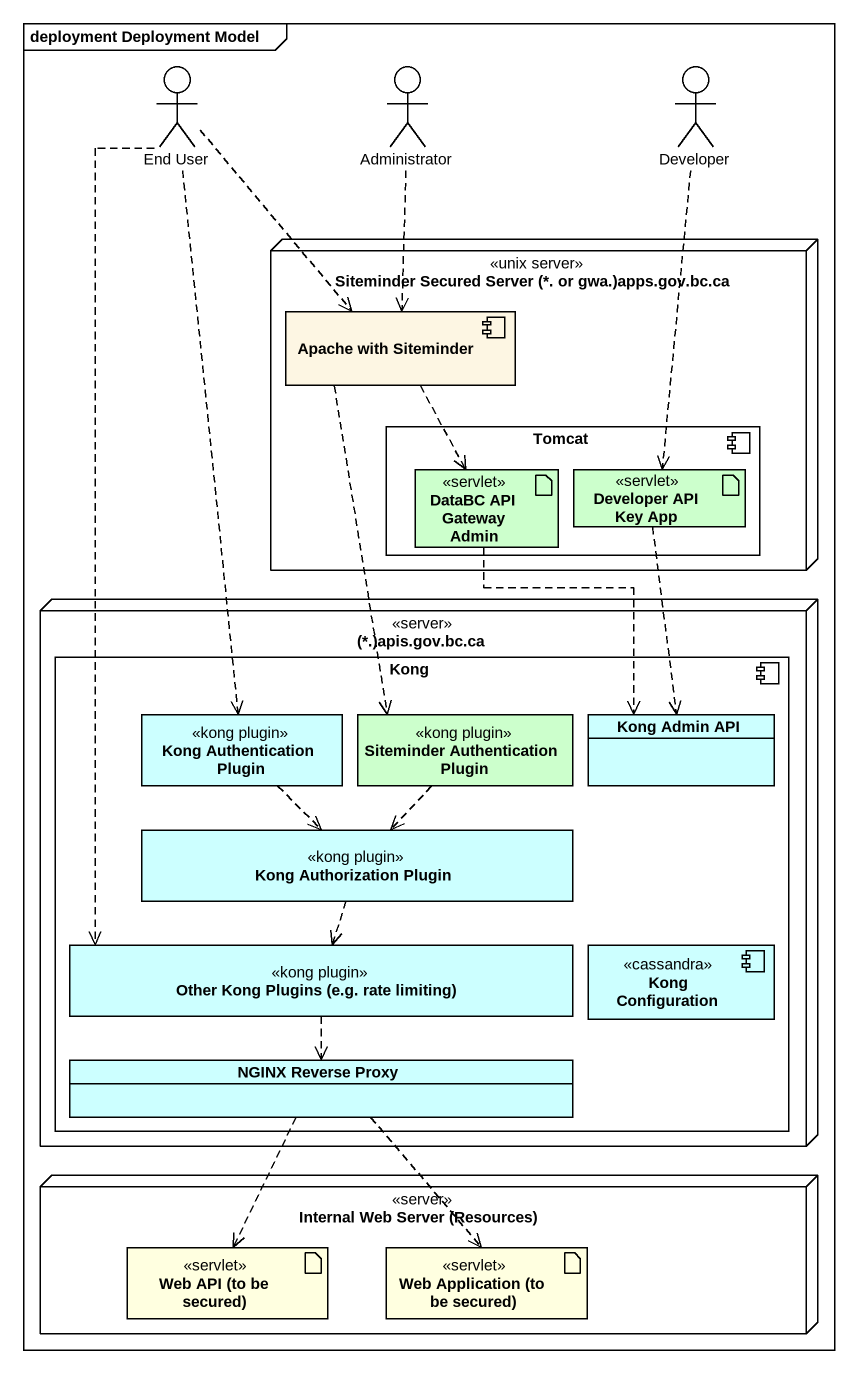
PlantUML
@startuml
mainframe deployment Deployment Model
allowmixing
hide circle
hide empty members
actor "End User" as End_User
actor Administrator
actor Developer
node "Siteminder Secured Server (*. or gwa.)apps.gov.bc.ca" as Siteminder_Secured_Server <<unix server>> {
  component "Apache with Siteminder" as Apache_with_Siteminder
  component Tomcat {
    artifact "DataBC API Gateway Admin" as DataBC_API_Gateway_Admin <<servlet>> #CCFFCC
    artifact "Developer API Key App" as Developer_API_Key_App <<servlet>> #CCFFCC
  }
}
node "(*.)apis.gov.bc.ca" as apis_gov_bc_ca <<server>> {
  component Kong {
    class "Kong Authentication Plugin" as Kong_Authentication_Plugin <<kong plugin>> #CCFFFF
    class "Siteminder Authentication Plugin" as Siteminder_Authentication <<kong plugin>> #CCFFCC
    class "Kong Admin API" as Kong_Admin_API #CCFFFF
    class "Kong Authorization Plugin" as Kong_Authorization_Plugin <<kong plugin>> #CCFFFF
    class "Other Kong Plugins (e.g. rate limiting)" as Other_Kong_Plugins_e_g_rate <<kong plugin>> #CCFFFF
    component "Kong Configuration" as Kong_Configuration <<cassandra>> #CCFFFF
    class "NGINX Reverse Proxy" as NGINX_Reverse_Proxy #CCFFFF
  }
}
node "Internal Web Server (Resources)" as Internal_Web_Server <<server>> {
  artifact "Web API (to be secured)" as Web_API_to_be_secured <<servlet>> #FFFFE0
  artifact "Web Application (to be secured)" as Web_Application_to_be <<servlet>> #FFFFE0
}
End_User ..> Apache_with_Siteminder
End_User ..> Kong_Authentication_Plugin
End_User ..> Other_Kong_Plugins_e_g_rate
Administrator ..> Apache_with_Siteminder
Developer ..> Developer_API_Key_App
Apache_with_Siteminder ..> DataBC_API_Gateway_Admin
Apache_with_Siteminder ..> Siteminder_Authentication
DataBC_API_Gateway_Admin ..> Kong_Admin_API
Developer_API_Key_App ..> Kong_Admin_API
Kong_Authentication_Plugin ..> Kong_Authorization_Plugin
Siteminder_Authentication ..> Kong_Authorization_Plugin
Kong_Authorization_Plugin ..> Other_Kong_Plugins_e_g_rate
Other_Kong_Plugins_e_g_rate ..> NGINX_Reverse_Proxy
NGINX_Reverse_Proxy ..> Web_API_to_be_secured
NGINX_Reverse_Proxy ..> Web_Application_to_be
@enduml
